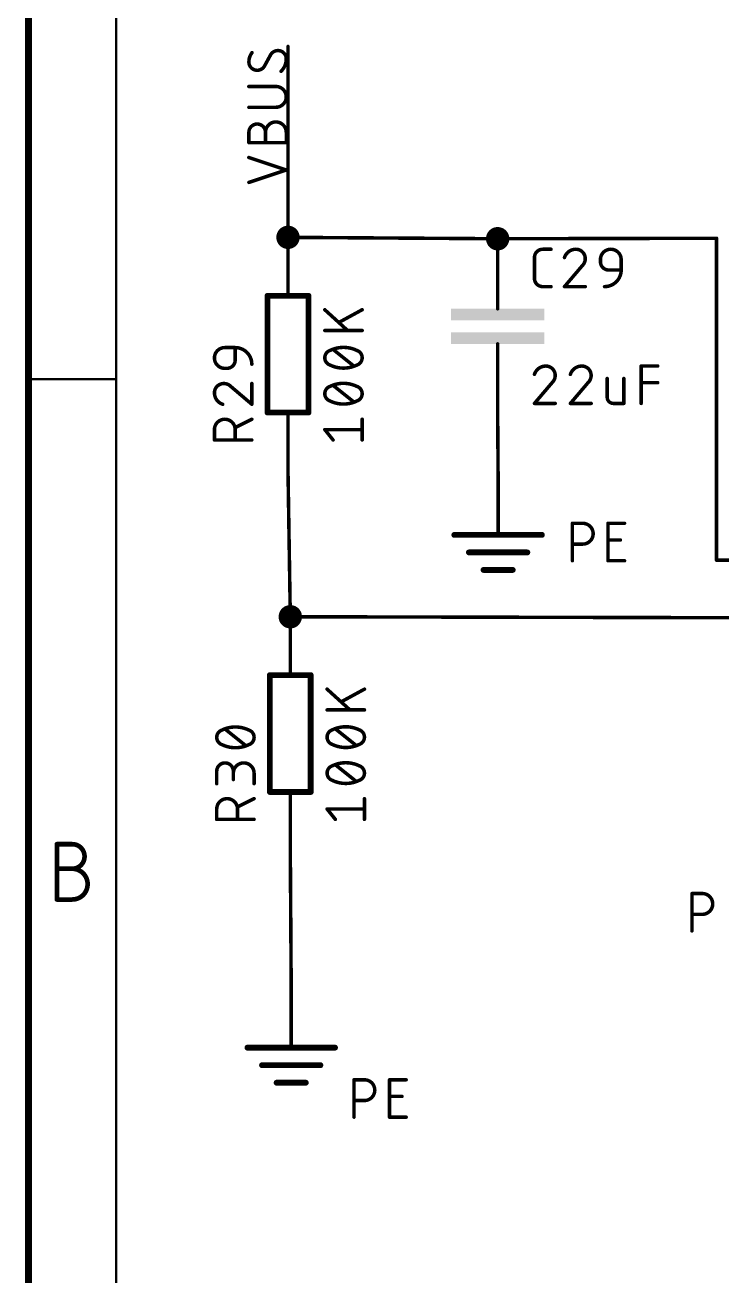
# Model space of a CAD drawing. Extents: x 3 to 264, y 2 to 181.
# Drawn here: x 3 to 33.3, y 95.6 to 150 of the extents above; entities that cross this region are included whole.
import ezdxf

# ---------------------------------------------------------------- set-up
doc = ezdxf.new("R2010")
doc.units = 0
for name, color, linetype in [('91', 122, 'CONTINUOUS'), ('94', 12, 'CONTINUOUS'), ('95', 251, 'CONTINUOUS'), ('96', 251, 'CONTINUOUS')]:
    doc.layers.add(name, color=color, linetype=linetype)

# ---------------------------------------------------------------- blocks, each defined once
blk = doc.blocks.new('RECT')
blk.add_solid([(-0.5, -0.5), (0.5, -0.5), (-0.5, 0.5), (0.5, 0.5)])

msp = doc.modelspace()

# ---------------------------------------------------------------- linework, layer by layer
at = {"layer": '91', "const_width": 0.1524}
for points in [[(14.39, 140.74), (14.39, 149.04)], [(14.39, 140.74), (23.51, 140.68)], [(33.03, 140.7), (23.51, 140.68)], [(33.03, 126.7), (33.03, 140.7)], [(23.53, 130.34), (23.51, 133.06)], [(14.39, 130.58), (14.49, 124.24)], [(41.83, 126.72), (33.03, 126.7)], [(41.83, 124.18), (14.49, 124.24)], [(14.53, 108.04), (14.49, 114.08)]]:
    msp.add_lwpolyline(points, dxfattribs=at)
at = {"layer": '91'}
for points, const_width in [([(14.4281, 149.04, 1), (14.3519, 149.04)], 0.0762), ([(14.39, 140.486, 1), (14.39, 140.994, 1), (14.39, 140.486)], 0.508), ([(23.51, 140.426, 1), (23.51, 140.934, 1), (23.51, 140.426)], 0.508), ([(14.3903, 140.7781, 1), (14.3897, 140.7019)], 0.0762), ([(14.3519, 140.74, 1), (14.4281, 140.74)], 0.0762), ([(23.5099, 140.7181, 1), (23.5101, 140.6419)], 0.0762), ([(23.5097, 140.6419, 1), (23.5103, 140.7181)], 0.0762), ([(33.0681, 140.7, 1), (32.9919, 140.7)], 0.0762), ([(33.0301, 140.6619, 1), (33.0299, 140.7381)], 0.0762), ([(23.5481, 133.0603, 1), (23.4719, 133.0597)], 0.0762), ([(14.4281, 130.5806, 1), (14.3519, 130.5794)], 0.0762), ([(23.4919, 130.3397, 1), (23.5681, 130.3403)], 0.0762), ([(33.0299, 126.7381, 1), (33.0301, 126.6619)], 0.0762), ([(32.9919, 126.7, 1), (33.0681, 126.7)], 0.0762), ([(14.49, 123.986, 1), (14.49, 124.494, 1), (14.49, 123.986)], 0.508), ([(14.4901, 124.2781, 1), (14.4899, 124.2019)], 0.0762), ([(14.4519, 124.2394, 1), (14.5281, 124.2406)], 0.0762), ([(14.5281, 114.0803, 1), (14.4519, 114.0797)], 0.0762), ([(14.4919, 108.0397, 1), (14.5681, 108.0403)], 0.0762)]:
    msp.add_lwpolyline(points, format="xyb", dxfattribs=dict(at, const_width=const_width))
at = {"layer": '94'}
for points, const_width in [([(3.1, 181.25), (3.1, 2.18)], 0.3), ([(6.91, 177.44), (6.91, 5.99)], 0.1), ([(14.39, 140.74), (14.39, 138.2)], 0.1524), ([(23.51, 140.68), (23.51, 138.14)], 0.1524), ([(13.501, 138.2), (13.501, 133.12)], 0.254), ([(15.279, 138.2), (13.501, 138.2)], 0.254), ([(15.279, 133.12), (15.279, 138.2)], 0.254), ([(23.51, 138.14), (23.51, 137.632)], 0.1524), ([(23.51, 135.6), (23.51, 136.108)], 0.1524), ([(23.51, 133.06), (23.51, 135.6)], 0.1524), ([(3.1, 134.5775), (6.91, 134.5775)], 0.1), ([(15.279, 133.12), (13.501, 133.12)], 0.254), ([(14.39, 130.58), (14.39, 133.12)], 0.1524), ([(23.53, 130.34), (23.53, 127.8)], 0.1524), ([(21.625, 127.8), (25.435, 127.8)], 0.254), ([(22.26, 127.038), (24.8, 127.038)], 0.254), ([(22.895, 126.276), (24.165, 126.276)], 0.254), ([(14.49, 124.24), (14.49, 121.7)], 0.1524), ([(13.601, 121.7), (13.601, 116.62)], 0.254), ([(15.379, 121.7), (13.601, 121.7)], 0.254), ([(15.379, 116.62), (15.379, 121.7)], 0.254), ([(15.379, 116.62), (13.601, 116.62)], 0.254), ([(14.49, 114.08), (14.49, 116.62)], 0.1524), ([(4.3364, 111.9429), (4.3364, 114.3497)], 0.2032), ([(4.3364, 114.3497), (5.005, 114.3497)], 0.2032), ([(4.3364, 113.28), (5.005, 113.28)], 0.2032), ([(5.005, 111.9429), (4.3364, 111.9429)], 0.2032), ([(14.53, 108.04), (14.53, 105.5)], 0.1524), ([(12.625, 105.5), (16.435, 105.5)], 0.254), ([(13.26, 104.738), (15.8, 104.738)], 0.254), ([(13.895, 103.976), (15.165, 103.976)], 0.254)]:
    msp.add_lwpolyline(points, dxfattribs=dict(at, const_width=const_width))
for points, const_width in [([(14.4281, 140.74, 1), (14.3519, 140.74)], 0.0762), ([(23.5481, 140.68, 1), (23.4719, 140.68)], 0.0762), ([(13.5645, 138.2, 1), (13.4375, 138.2)], 0.127), ([(13.501, 138.2635, 1), (13.501, 138.1365)], 0.127), ([(14.3519, 138.2, 1), (14.4281, 138.2)], 0.0762), ([(15.3425, 138.2, 1), (15.2155, 138.2)], 0.127), ([(15.279, 138.1365, 1), (15.279, 138.2635)], 0.127), ([(23.5481, 138.14, 1), (23.4719, 138.14)], 0.0762), ([(23.4719, 138.14, 1), (23.5481, 138.14)], 0.0762), ([(23.4719, 137.632, 1), (23.5481, 137.632)], 0.0762), ([(23.5481, 136.108, 1), (23.4719, 136.108)], 0.0762), ([(23.5481, 135.6, 1), (23.4719, 135.6)], 0.0762), ([(23.4719, 135.6, 1), (23.5481, 135.6)], 0.0762), ([(3.1, 134.6025, 1), (3.1, 134.5525)], 0.05), ([(6.91, 134.5525, 1), (6.91, 134.6025)], 0.05), ([(13.501, 133.1835, 1), (13.501, 133.0565)], 0.127), ([(13.4375, 133.12, 1), (13.5645, 133.12)], 0.127), ([(14.4281, 133.12, 1), (14.3519, 133.12)], 0.0762), ([(15.2155, 133.12, 1), (15.3425, 133.12)], 0.127), ([(15.279, 133.0565, 1), (15.279, 133.1835)], 0.127), ([(23.4719, 133.06, 1), (23.5481, 133.06)], 0.0762), ([(14.3519, 130.58, 1), (14.4281, 130.58)], 0.0762), ([(23.5681, 130.34, 1), (23.4919, 130.34)], 0.0762), ([(21.625, 127.8635, 1), (21.625, 127.7365)], 0.127), ([(25.435, 127.7365, 1), (25.435, 127.8635)], 0.127), ([(23.4919, 127.8, 1), (23.5681, 127.8)], 0.0762), ([(22.26, 127.1015, 1), (22.26, 126.9745)], 0.127), ([(24.8, 126.9745, 1), (24.8, 127.1015)], 0.127), ([(22.895, 126.3395, 1), (22.895, 126.2125)], 0.127), ([(24.165, 126.2125, 1), (24.165, 126.3395)], 0.127), ([(14.5281, 124.24, 1), (14.4519, 124.24)], 0.0762), ([(13.6645, 121.7, 1), (13.5375, 121.7)], 0.127), ([(13.601, 121.7635, 1), (13.601, 121.6365)], 0.127), ([(14.4519, 121.7, 1), (14.5281, 121.7)], 0.0762), ([(15.4425, 121.7, 1), (15.3155, 121.7)], 0.127), ([(15.379, 121.6365, 1), (15.379, 121.7635)], 0.127), ([(13.601, 116.6835, 1), (13.601, 116.5565)], 0.127), ([(13.5375, 116.62, 1), (13.6645, 116.62)], 0.127), ([(14.5281, 116.62, 1), (14.4519, 116.62)], 0.0762), ([(15.3155, 116.62, 1), (15.4425, 116.62)], 0.127), ([(15.379, 116.5565, 1), (15.379, 116.6835)], 0.127), ([(4.3872, 114.3497, 1), (4.2856, 114.3497)], 0.1016), ([(4.3364, 114.4005, 1), (4.3364, 114.2989)], 0.1016), ([(5.005, 113.28, 1), (5.005, 114.3497)], 0.2032), ([(5.005, 114.4005, 1), (5.005, 114.2989)], 0.1016), ([(5.005, 114.2989, 1), (5.005, 114.4005)], 0.1016), ([(14.4519, 114.08, 1), (14.5281, 114.08)], 0.0762), ([(4.3364, 113.3308, 1), (4.3364, 113.2292)], 0.1016), ([(5.005, 111.9428, 1), (5.005, 113.28)], 0.2032), ([(5.005, 113.3308, 1), (5.005, 113.2292)], 0.1016), ([(5.005, 113.3308, 1), (5.005, 113.2292)], 0.1016), ([(5.005, 113.2292, 1), (5.005, 113.3308)], 0.1016), ([(4.3364, 111.9937, 1), (4.3364, 111.8921)], 0.1016), ([(4.2856, 111.9429, 1), (4.3872, 111.9429)], 0.1016), ([(5.005, 111.9936, 1), (5.005, 111.892)], 0.1016), ([(5.005, 111.8921, 1), (5.005, 111.9937)], 0.1016), ([(14.5681, 108.04, 1), (14.4919, 108.04)], 0.0762), ([(12.625, 105.5635, 1), (12.625, 105.4365)], 0.127), ([(16.435, 105.4365, 1), (16.435, 105.5635)], 0.127), ([(14.4919, 105.5, 1), (14.5681, 105.5)], 0.0762), ([(13.26, 104.8015, 1), (13.26, 104.6745)], 0.127), ([(15.8, 104.6745, 1), (15.8, 104.8015)], 0.127), ([(13.895, 104.0395, 1), (13.895, 103.9125)], 0.127), ([(15.165, 103.9125, 1), (15.165, 104.0395)], 0.127)]:
    msp.add_lwpolyline(points, format="xyb", dxfattribs=dict(at, const_width=const_width))
at = {"layer": '95'}
for points, const_width in [([(12.8237, 148.7735, 0.1623), (12.6882, 148.3671)], 0.1524), ([(12.8541, 148.7506, 1), (12.7932, 148.7964)], 0.0762), ([(13.6036, 148.7025, 1), (13.6693, 148.6638)], 0.0762), ([(13.9526, 148.8638, 0.2656), (13.6365, 148.6832)], 0.1524), ([(13.6699, 148.6649, 1), (13.603, 148.7014)], 0.0762), ([(14.3138, 148.5026, 0.4142), (13.9526, 148.8638)], 0.1524), ([(13.9526, 148.9019, 1), (13.9526, 148.8257)], 0.0762), ([(13.9526, 148.8257, 1), (13.9526, 148.9019)], 0.0762), ([(14.088, 147.9607, 0.2), (14.3138, 148.5026)], 0.1524), ([(14.3519, 148.5026, 1), (14.2757, 148.5026)], 0.0762), ([(14.2757, 148.5026, 1), (14.3519, 148.5026)], 0.0762), ([(12.6882, 148.3671, 0.4142), (13.0494, 148.0058)], 0.1524), ([(12.7263, 148.3671, 1), (12.6501, 148.3671)], 0.0762), ([(12.6501, 148.3671, 1), (12.7263, 148.3671)], 0.0762), ([(13.0494, 148.0058, 0.2656), (13.3655, 148.1865)], 0.1524), ([(13.0494, 148.0439, 1), (13.0494, 147.9677)], 0.0762), ([(13.0494, 147.9677, 1), (13.0494, 148.0439)], 0.0762), ([(13.3321, 148.2047, 1), (13.399, 148.1682)], 0.0762), ([(13.3984, 148.1671, 1), (13.3327, 148.2058)], 0.0762), ([(14.0612, 147.9877, 1), (14.1149, 147.9336)], 0.0762), ([(12.6882, 147.3388, 1), (12.6882, 147.2626)], 0.0762), ([(13.8622, 146.3976, 1), (13.8622, 147.3007)], 0.1524), ([(13.8622, 147.3388, 1), (13.8622, 147.2626)], 0.0762), ([(13.8622, 147.2626, 1), (13.8622, 147.3388)], 0.0762), ([(12.6882, 146.4357, 1), (12.6882, 146.3595)], 0.0762), ([(13.8622, 146.4357, 1), (13.8622, 146.3595)], 0.0762), ([(13.8622, 146.3595, 1), (13.8622, 146.4357)], 0.0762), ([(14.3138, 145.3071, 1), (13.4107, 145.3071)], 0.1524), ([(13.4107, 145.3071, 1), (12.6882, 145.3071)], 0.1524), ([(12.7263, 145.3071, 1), (12.6501, 145.3071)], 0.0762), ([(12.6501, 145.3071, 1), (12.7263, 145.3071)], 0.0762), ([(13.4488, 145.3071, 1), (13.3726, 145.3071)], 0.0762), ([(13.3726, 145.3071, 1), (13.4488, 145.3071)], 0.0762), ([(13.3726, 145.3071, 1), (13.4488, 145.3071)], 0.0762), ([(14.3519, 145.3071, 1), (14.2757, 145.3071)], 0.0762), ([(14.2757, 145.3071, 1), (14.3519, 145.3071)], 0.0762), ([(12.6882, 144.8936, 1), (12.6882, 144.8174)], 0.0762), ([(12.6501, 144.8555, 1), (12.7263, 144.8555)], 0.0762), ([(13.3726, 144.8555, 1), (13.4488, 144.8555)], 0.0762), ([(14.2757, 144.8555, 1), (14.3519, 144.8555)], 0.0762), ([(14.3138, 144.8174, 1), (14.3138, 144.8936)], 0.0762), ([(12.7002, 144.2488, 1), (12.6762, 144.1765)], 0.0762), ([(14.3258, 143.6346, 1), (14.3018, 143.7069)], 0.0762), ([(14.3018, 143.6346, 1), (14.3258, 143.7069)], 0.0762), ([(12.6762, 143.165, 1), (12.7002, 143.0928)], 0.0762), ([(25.4714, 140.2228, 0.4142), (25.1102, 139.8616)], 0.1524), ([(25.1483, 139.8616, 1), (25.0721, 139.8616)], 0.0762), ([(25.0721, 139.8616, 1), (25.1483, 139.8616)], 0.0762), ([(25.4714, 140.2609, 1), (25.4714, 140.1847)], 0.0762), ([(25.4714, 140.1847, 1), (25.4714, 140.2609)], 0.0762), ([(25.8327, 140.1847, 1), (25.8327, 140.2609)], 0.0762), ([(26.9135, 140.2228, 0.3252), (26.4167, 139.8616)], 0.1524), ([(26.3805, 139.8733, 1), (26.453, 139.8498)], 0.0762), ([(27.3199, 139.8164, 0.4142), (26.9135, 140.2228)], 0.1524), ([(26.9135, 140.2609, 1), (26.9135, 140.1847)], 0.0762), ([(26.9135, 140.1847, 1), (26.9135, 140.2609)], 0.0762), ([(27.1844, 139.5003, 0.2053), (27.3199, 139.8164)], 0.1524), ([(27.358, 139.8164, 1), (27.2818, 139.8164)], 0.0762), ([(27.2818, 139.8164, 1), (27.358, 139.8164)], 0.0762), ([(28.883, 139.7712, 1), (27.9799, 139.7712)], 0.1524), ([(28.018, 139.7712, 1), (27.9418, 139.7712)], 0.0762), ([(28.9211, 139.7712, 1), (28.8449, 139.7712)], 0.0762), ([(27.1581, 139.5279, 1), (27.2107, 139.4727)], 0.0762), ([(27.2134, 139.4756, 1), (27.1554, 139.525)], 0.0762), ([(27.9418, 139.7712, 1), (28.018, 139.7712)], 0.0762), ([(27.9799, 139.6809, 0.4142), (28.3411, 139.3197)], 0.1524), ([(28.018, 139.6809, 1), (27.9418, 139.6809)], 0.0762), ([(27.9418, 139.6809, 1), (28.018, 139.6809)], 0.0762), ([(28.1605, 138.5972, 0.4142), (28.883, 139.3197)], 0.1524), ([(28.3411, 139.3578, 1), (28.3411, 139.2816)], 0.0762), ([(28.3411, 139.2816, 1), (28.3411, 139.3578)], 0.0762), ([(28.8449, 139.7712, 1), (28.9211, 139.7712)], 0.0762), ([(28.9211, 139.3197, 1), (28.8449, 139.3197)], 0.0762), ([(28.8449, 139.3197, 1), (28.9211, 139.3197)], 0.0762), ([(28.883, 139.2816, 1), (28.883, 139.3578)], 0.0762), ([(25.1102, 138.9584, 0.4142), (25.4714, 138.5972)], 0.1524), ([(25.1483, 138.9584, 1), (25.0721, 138.9584)], 0.0762), ([(25.0721, 138.9584, 1), (25.1483, 138.9584)], 0.0762), ([(25.4714, 138.6353, 1), (25.4714, 138.5591)], 0.0762), ([(25.4714, 138.5591, 1), (25.4714, 138.6353)], 0.0762), ([(25.8327, 138.5591, 1), (25.8327, 138.6353)], 0.0762), ([(26.3877, 138.6219, 1), (26.4458, 138.5725)], 0.0762), ([(26.4168, 138.6353, 1), (26.4168, 138.5591)], 0.0762), ([(27.3199, 138.5591, 1), (27.3199, 138.6353)], 0.0762), ([(28.1605, 138.6353, 1), (28.1605, 138.5591)], 0.0762), ([(11.6412, 135.9464, 1), (11.6412, 135.0433)], 0.1524), ([(11.6412, 135.9845, 1), (11.6412, 135.9083)], 0.0762), ([(11.6412, 135.9083, 1), (11.6412, 135.9845)], 0.0762), ([(12.1308, 135.9464, 1), (12.0546, 135.9464)], 0.0762), ([(12.8152, 135.2239, 0.4142), (12.0927, 135.9464)], 0.1524), ([(12.0927, 135.9845, 1), (12.0927, 135.9083)], 0.0762), ([(12.0927, 135.9083, 1), (12.0927, 135.9845)], 0.0762), ([(11.7315, 135.0433, 0.4142), (12.0927, 135.4045)], 0.1524), ([(12.1308, 135.4045, 1), (12.0546, 135.4045)], 0.0762), ([(11.6412, 135.0814, 1), (11.6412, 135.0052)], 0.0762), ([(11.6412, 135.0052, 1), (11.6412, 135.0814)], 0.0762), ([(11.7315, 135.0814, 1), (11.7315, 135.0052)], 0.0762), ([(11.7315, 135.0052, 1), (11.7315, 135.0814)], 0.0762), ([(12.0546, 135.4045, 1), (12.1308, 135.4045)], 0.0762), ([(12.7771, 135.2239, 1), (12.8533, 135.2239)], 0.0762), ([(11.596, 134.3833, 0.4142), (11.1896, 133.9769)], 0.1524), ([(11.9121, 134.2478, 0.2053), (11.596, 134.3833)], 0.1524), ([(11.596, 134.4214, 1), (11.596, 134.3452)], 0.0762), ([(11.596, 134.3452, 1), (11.596, 134.4214)], 0.0762), ([(12.8533, 134.3833, 1), (12.7771, 134.3833)], 0.0762), ([(11.1896, 133.9769, 0.3252), (11.5508, 133.4802)], 0.1524), ([(11.2277, 133.9769, 1), (11.1515, 133.9769)], 0.0762), ([(11.1515, 133.9769, 1), (11.2277, 133.9769)], 0.0762), ([(11.9368, 134.2768, 1), (11.8874, 134.2188)], 0.0762), ([(11.8845, 134.2215, 1), (11.9397, 134.2741)], 0.0762), ([(11.5391, 133.4439, 1), (11.5626, 133.5164)], 0.0762), ([(12.7771, 133.4802, 1), (12.8533, 133.4802)], 0.0762), ([(12.7905, 133.4511, 1), (12.8399, 133.5092)], 0.0762), ([(12.0927, 132.3778, 1), (11.1896, 132.3778)], 0.1524), ([(12.8322, 132.7952, 1), (12.7982, 132.8634)], 0.0762), ([(11.2277, 132.3778, 1), (11.1515, 132.3778)], 0.0762), ([(11.1515, 132.3778, 1), (11.2277, 132.3778)], 0.0762), ([(12.1308, 132.3778, 1), (12.0546, 132.3778)], 0.0762), ([(12.0546, 132.3778, 1), (12.1308, 132.3778)], 0.0762), ([(12.0757, 132.5021, 1), (12.1098, 132.434)], 0.0762), ([(11.1896, 131.9643, 1), (11.1896, 131.8881)], 0.0762), ([(11.1515, 131.9262, 1), (11.2277, 131.9262)], 0.0762), ([(12.0546, 131.9262, 1), (12.1308, 131.9262)], 0.0762), ([(12.8152, 131.8881, 1), (12.8152, 131.9643)], 0.0762), ([(11.5154, 119.3109, 0.3205), (11.2896, 118.9948)], 0.1524), ([(12.1024, 119.4464, 0.1139), (11.5154, 119.3109)], 0.1524), ([(11.4987, 119.3452, 1), (11.5321, 119.2767)], 0.0762), ([(11.5277, 119.2749, 1), (11.503, 119.347)], 0.0762), ([(11.6746, 119.3858, 1), (11.627, 119.3263)], 0.0762), ([(12.6894, 119.3109, 0.1139), (12.1024, 119.4464)], 0.1524), ([(12.1024, 119.4845, 1), (12.1024, 119.4083)], 0.0762), ([(12.1024, 119.4083, 1), (12.1024, 119.4845)], 0.0762), ([(12.7018, 119.347, 1), (12.6771, 119.2749)], 0.0762), ([(12.9152, 118.9948, 0.3205), (12.6894, 119.3109)], 0.1524), ([(12.6727, 119.2767, 1), (12.7061, 119.3452)], 0.0762), ([(11.2896, 118.9948, 0.3205), (11.5154, 118.6788)], 0.1524), ([(11.3277, 118.9948, 1), (11.2515, 118.9948)], 0.0762), ([(11.2515, 118.9948, 1), (11.3277, 118.9948)], 0.0762), ([(11.5154, 118.6788, 0.1139), (12.1024, 118.5433)], 0.1524), ([(11.5321, 118.713, 1), (11.4987, 118.6445)], 0.0762), ([(11.503, 118.6427, 1), (11.5277, 118.7148)], 0.0762), ([(12.1024, 118.5433, 0.1139), (12.6894, 118.6788)], 0.1524), ([(12.1024, 118.5814, 1), (12.1024, 118.5052)], 0.0762), ([(12.1024, 118.5052, 1), (12.1024, 118.5814)], 0.0762), ([(12.5302, 118.6038, 1), (12.5778, 118.6633)], 0.0762), ([(12.6894, 118.6788, 0.3205), (12.9152, 118.9948)], 0.1524), ([(12.6771, 118.7148, 1), (12.7018, 118.6427)], 0.0762), ([(12.7061, 118.6445, 1), (12.6727, 118.713)], 0.0762), ([(12.9533, 118.9948, 1), (12.8771, 118.9948)], 0.0762), ([(12.8771, 118.9948, 1), (12.9533, 118.9948)], 0.0762), ([(12.0121, 117.522, 1), (11.2896, 117.522)], 0.1524), ([(11.3277, 117.522, 1), (11.2515, 117.522)], 0.0762), ([(11.2515, 117.522, 1), (11.3277, 117.522)], 0.0762), ([(12.9152, 117.4317, 1), (12.0121, 117.4317)], 0.1524), ([(12.0502, 117.522, 1), (11.974, 117.522)], 0.0762), ([(11.974, 117.522, 1), (12.0502, 117.522)], 0.0762), ([(11.2515, 116.9802, 1), (11.3277, 116.9802)], 0.0762), ([(11.974, 117.4317, 1), (12.0502, 117.4317)], 0.0762), ([(11.974, 117.1608, 1), (12.0502, 117.1608)], 0.0762), ([(12.9533, 117.4317, 1), (12.8771, 117.4317)], 0.0762), ([(12.8771, 117.4317, 1), (12.9533, 117.4317)], 0.0762), ([(12.8771, 116.9802, 1), (12.9533, 116.9802)], 0.0762), ([(12.1927, 115.8778, 1), (11.2896, 115.8778)], 0.1524), ([(11.3277, 115.8778, 1), (11.2515, 115.8778)], 0.0762), ([(11.2515, 115.8778, 1), (11.3277, 115.8778)], 0.0762), ([(12.2308, 115.8778, 1), (12.1546, 115.8778)], 0.0762), ([(12.1546, 115.8778, 1), (12.2308, 115.8778)], 0.0762), ([(12.1757, 116.0021, 1), (12.2098, 115.934)], 0.0762), ([(12.9322, 116.2952, 1), (12.8982, 116.3634)], 0.0762), ([(11.2896, 115.4643, 1), (11.2896, 115.3881)], 0.0762), ([(11.2515, 115.4262, 1), (11.3277, 115.4262)], 0.0762), ([(12.1546, 115.4262, 1), (12.2308, 115.4262)], 0.0762), ([(12.9152, 115.3881, 1), (12.9152, 115.4643)], 0.0762)]:
    msp.add_lwpolyline(points, format="xyb", dxfattribs=dict(at, const_width=const_width))
at = {"layer": '95', "const_width": 0.1524}
for points in [[(13.6365, 148.6832), (13.3655, 148.1865)], [(13.8622, 147.3007), (12.6882, 147.3007)], [(12.6882, 146.3976), (13.8622, 146.3976)], [(12.6882, 144.8555), (12.6882, 145.3071)], [(13.4107, 144.8555), (13.4107, 145.3071)], [(14.3138, 145.3071), (14.3138, 144.8555)], [(14.3138, 144.8555), (12.6882, 144.8555)], [(14.3138, 143.6708), (12.6882, 144.2126)], [(12.6882, 143.1289), (14.3138, 143.6708)], [(25.1102, 138.9584), (25.1102, 139.8616)], [(25.4714, 140.2228), (25.8327, 140.2228)], [(27.9799, 139.6809), (27.9799, 139.7712)], [(28.883, 139.7712), (28.883, 139.3197)], [(27.1844, 139.5003), (26.4168, 138.5972)], [(28.883, 139.3197), (28.3411, 139.3197)], [(25.8327, 138.5972), (25.4714, 138.5972)], [(26.4168, 138.5972), (27.3199, 138.5972)], [(11.6412, 135.9464), (12.0927, 135.9464)], [(12.0927, 135.9464), (12.0927, 135.4045)], [(11.7315, 135.0433), (11.6412, 135.0433)], [(12.8152, 133.4802), (12.8152, 134.3833)], [(11.9121, 134.2478), (12.8152, 133.4802)], [(12.8152, 132.8293), (12.0927, 132.4681)], [(11.1896, 131.9262), (11.1896, 132.3778)], [(12.0927, 132.3778), (12.0927, 131.9262)], [(12.8152, 131.9262), (11.1896, 131.9262)], [(12.554, 118.6336), (11.6508, 119.3561)], [(11.2896, 116.9802), (11.2896, 117.522)], [(12.0121, 117.522), (12.0121, 117.1608)], [(12.9152, 116.9802), (12.9152, 117.4317)], [(11.2896, 115.4262), (11.2896, 115.8778)], [(12.9152, 116.3293), (12.1927, 115.9681)], [(12.1927, 115.8778), (12.1927, 115.4262)], [(12.9152, 115.4262), (11.2896, 115.4262)]]:
    msp.add_lwpolyline(points, dxfattribs=at)
at = {"layer": '96', "const_width": 0.1524}
for points in [[(15.9902, 137.5919), (16.9836, 136.6888)], [(17.6158, 137.5919), (16.6224, 137.05)], [(17.6158, 136.6888), (15.9902, 136.6888)], [(17.2546, 135.1428), (16.3514, 135.8652)], [(29.7504, 133.5172), (29.7504, 135.1428)], [(29.7504, 135.1428), (30.4729, 135.1428)], [(25.8778, 134.4203), (25.1102, 133.5172)], [(27.441, 134.4203), (26.6733, 133.5172)], [(28.2747, 134.6009), (28.2747, 133.7881)], [(28.9971, 133.5172), (28.9971, 134.6009)], [(29.7504, 134.4203), (30.4729, 134.4203)], [(17.2546, 133.5796), (16.3514, 134.3021)], [(25.1102, 133.5172), (26.0133, 133.5172)], [(26.6733, 133.5172), (27.5764, 133.5172)], [(28.5456, 133.5172), (28.9971, 133.5172)], [(17.6158, 131.9262), (17.6158, 132.8293)], [(16.3514, 131.9262), (15.9902, 132.3778)], [(15.9902, 132.3778), (17.6158, 132.3778)], [(26.7612, 126.6772), (26.7612, 128.3028)], [(26.7612, 128.3028), (27.2128, 128.3028)], [(28.3062, 126.6772), (28.3062, 128.3028)], [(28.3062, 128.3028), (29.0287, 128.3028)], [(27.2128, 127.3997), (26.7612, 127.3997)], [(28.3062, 127.5803), (28.8481, 127.5803)], [(29.0287, 126.6772), (28.3062, 126.6772)], [(16.0902, 121.0919), (17.0836, 120.1888)], [(17.7158, 121.0919), (16.7224, 120.55)], [(17.7158, 120.1888), (16.0902, 120.1888)], [(17.3546, 118.6428), (16.4514, 119.3652)], [(17.3546, 117.0796), (16.4514, 117.8021)], [(16.4514, 115.4262), (16.0902, 115.8778)], [(16.0902, 115.8778), (17.7158, 115.8778)], [(17.7158, 115.4262), (17.7158, 116.3293)], [(31.9612, 110.5772), (31.9612, 112.2028)], [(31.9612, 112.2028), (32.4128, 112.2028)], [(32.4128, 111.2997), (31.9612, 111.2997)], [(17.2612, 102.4772), (17.2612, 104.1028)], [(17.2612, 104.1028), (17.7128, 104.1028)], [(18.8062, 102.4772), (18.8062, 104.1028)], [(18.8062, 104.1028), (19.5287, 104.1028)], [(18.8062, 103.3803), (19.3481, 103.3803)], [(17.7128, 103.1997), (17.2612, 103.1997)], [(19.5287, 102.4772), (18.8062, 102.4772)]]:
    msp.add_lwpolyline(points, dxfattribs=at)
at = {"layer": '96'}
for points, const_width in [([(16.0158, 137.6201, 1), (15.9646, 137.5637)], 0.0762), ([(17.634, 137.5584, 1), (17.5976, 137.6253)], 0.0762), ([(16.6041, 137.0835, 1), (16.6406, 137.0166)], 0.0762), ([(15.9902, 136.7269, 1), (15.9902, 136.6507)], 0.0762), ([(16.958, 136.6606, 1), (17.0093, 136.717)], 0.0762), ([(17.6158, 136.6507, 1), (17.6158, 136.7269)], 0.0762), ([(16.803, 135.9556, 0.1139), (16.216, 135.8201)], 0.1524), ([(17.39, 135.8201, 0.1139), (16.803, 135.9556)], 0.1524), ([(16.803, 135.9937, 1), (16.803, 135.9175)], 0.0762), ([(16.803, 135.9175, 1), (16.803, 135.9937)], 0.0762), ([(16.216, 135.8201, 0.3205), (15.9902, 135.504)], 0.1524), ([(15.9902, 135.504, 0.3205), (16.216, 135.1879)], 0.1524), ([(16.0283, 135.504, 1), (15.9521, 135.504)], 0.0762), ([(15.9521, 135.504, 1), (16.0283, 135.504)], 0.0762), ([(16.1993, 135.8543, 1), (16.2327, 135.7858)], 0.0762), ([(16.2283, 135.784, 1), (16.2036, 135.8561)], 0.0762), ([(16.3752, 135.895, 1), (16.3276, 135.8355)], 0.0762), ([(17.6158, 135.504, 0.3205), (17.39, 135.8201)], 0.1524), ([(17.4024, 135.8561, 1), (17.3777, 135.784)], 0.0762), ([(17.39, 135.1879, 0.3205), (17.6158, 135.504)], 0.1524), ([(17.3733, 135.7858, 1), (17.4067, 135.8543)], 0.0762), ([(17.6539, 135.504, 1), (17.5777, 135.504)], 0.0762), ([(17.5777, 135.504, 1), (17.6539, 135.504)], 0.0762), ([(16.2327, 135.2222, 1), (16.1993, 135.1537)], 0.0762), ([(16.216, 135.1879, 0.1139), (16.803, 135.0524)], 0.1524), ([(16.2036, 135.1519, 1), (16.2283, 135.224)], 0.0762), ([(16.803, 135.0524, 0.1139), (17.39, 135.1879)], 0.1524), ([(16.803, 135.0905, 1), (16.803, 135.0143)], 0.0762), ([(16.803, 135.0143, 1), (16.803, 135.0905)], 0.0762), ([(17.2308, 135.113, 1), (17.2784, 135.1725)], 0.0762), ([(17.3777, 135.2239, 1), (17.4024, 135.1519)], 0.0762), ([(17.4067, 135.1537, 1), (17.3733, 135.2222)], 0.0762), ([(25.6069, 135.1428, 0.3252), (25.1102, 134.7816)], 0.1524), ([(26.0133, 134.7364, 0.4142), (25.6069, 135.1428)], 0.1524), ([(25.6069, 135.1809, 1), (25.6069, 135.1047)], 0.0762), ([(25.6069, 135.1047, 1), (25.6069, 135.1809)], 0.0762), ([(27.17, 135.1428, 0.3252), (26.6733, 134.7816)], 0.1524), ([(27.5764, 134.7364, 0.4142), (27.17, 135.1428)], 0.1524), ([(27.17, 135.1809, 1), (27.17, 135.1047)], 0.0762), ([(27.17, 135.1047, 1), (27.17, 135.1809)], 0.0762), ([(29.7885, 135.1428, 1), (29.7123, 135.1428)], 0.0762), ([(29.7504, 135.1809, 1), (29.7504, 135.1047)], 0.0762), ([(30.4729, 135.1047, 1), (30.4729, 135.1809)], 0.0762), ([(16.803, 134.3924, 0.1139), (16.216, 134.257)], 0.1524), ([(17.39, 134.257, 0.1139), (16.803, 134.3924)], 0.1524), ([(16.803, 134.4305, 1), (16.803, 134.3543)], 0.0762), ([(16.803, 134.3543, 1), (16.803, 134.4305)], 0.0762), ([(25.074, 134.7933, 1), (25.1464, 134.7698)], 0.0762), ([(25.8778, 134.4203, 0.2053), (26.0133, 134.7364)], 0.1524), ([(25.8516, 134.4479, 1), (25.9041, 134.3927)], 0.0762), ([(25.9069, 134.3956, 1), (25.8488, 134.445)], 0.0762), ([(26.0514, 134.7364, 1), (25.9752, 134.7364)], 0.0762), ([(25.9752, 134.7364, 1), (26.0514, 134.7364)], 0.0762), ([(26.6371, 134.7933, 1), (26.7096, 134.7698)], 0.0762), ([(27.441, 134.4203, 0.2053), (27.5764, 134.7364)], 0.1524), ([(27.4147, 134.4479, 1), (27.4672, 134.3927)], 0.0762), ([(27.47, 134.3956, 1), (27.4119, 134.445)], 0.0762), ([(27.6145, 134.7364, 1), (27.5383, 134.7364)], 0.0762), ([(27.5383, 134.7364, 1), (27.6145, 134.7364)], 0.0762), ([(28.3128, 134.6009, 1), (28.2366, 134.6009)], 0.0762), ([(29.0352, 134.6009, 1), (28.959, 134.6009)], 0.0762), ([(29.7504, 134.4584, 1), (29.7504, 134.3822)], 0.0762), ([(30.4729, 134.3822, 1), (30.4729, 134.4584)], 0.0762), ([(16.216, 134.257, 0.3205), (15.9902, 133.9409)], 0.1524), ([(15.9902, 133.9409, 0.3205), (16.216, 133.6248)], 0.1524), ([(16.0283, 133.9409, 1), (15.9521, 133.9409)], 0.0762), ([(15.9521, 133.9409, 1), (16.0283, 133.9409)], 0.0762), ([(16.1993, 134.2912, 1), (16.2327, 134.2227)], 0.0762), ([(16.2283, 134.2209, 1), (16.2036, 134.293)], 0.0762), ([(16.3752, 134.3319, 1), (16.3276, 134.2724)], 0.0762), ([(17.6158, 133.9409, 0.3205), (17.39, 134.257)], 0.1524), ([(17.4024, 134.293, 1), (17.3777, 134.2209)], 0.0762), ([(17.39, 133.6248, 0.3205), (17.6158, 133.9409)], 0.1524), ([(17.3733, 134.2227, 1), (17.4067, 134.2912)], 0.0762), ([(17.6539, 133.9409, 1), (17.5777, 133.9409)], 0.0762), ([(17.5777, 133.9409, 1), (17.6539, 133.9409)], 0.0762), ([(28.2747, 133.7881, 0.4142), (28.5456, 133.5172)], 0.1524), ([(28.3128, 133.7881, 1), (28.2366, 133.7881)], 0.0762), ([(16.216, 133.6248, 0.1139), (16.803, 133.4893)], 0.1524), ([(16.2327, 133.659, 1), (16.1993, 133.5905)], 0.0762), ([(16.2036, 133.5887, 1), (16.2283, 133.6608)], 0.0762), ([(16.803, 133.4893, 0.1139), (17.39, 133.6248)], 0.1524), ([(16.803, 133.5274, 1), (16.803, 133.4512)], 0.0762), ([(16.803, 133.4512, 1), (16.803, 133.5274)], 0.0762), ([(17.2308, 133.5499, 1), (17.2784, 133.6094)], 0.0762), ([(17.3777, 133.6608, 1), (17.4024, 133.5887)], 0.0762), ([(17.4067, 133.5905, 1), (17.3733, 133.659)], 0.0762), ([(25.1102, 133.5553, 1), (25.1102, 133.4791)], 0.0762), ([(25.0812, 133.5419, 1), (25.1392, 133.4925)], 0.0762), ([(26.0133, 133.4791, 1), (26.0133, 133.5553)], 0.0762), ([(26.6733, 133.5553, 1), (26.6733, 133.4791)], 0.0762), ([(26.6443, 133.5419, 1), (26.7024, 133.4925)], 0.0762), ([(27.5764, 133.4791, 1), (27.5764, 133.5553)], 0.0762), ([(28.2366, 133.7881, 1), (28.3128, 133.7881)], 0.0762), ([(28.5456, 133.5553, 1), (28.5456, 133.4791)], 0.0762), ([(28.5456, 133.4791, 1), (28.5456, 133.5553)], 0.0762), ([(28.959, 133.5172, 1), (29.0352, 133.5172)], 0.0762), ([(28.9971, 133.4791, 1), (28.9971, 133.5553)], 0.0762), ([(29.7123, 133.5172, 1), (29.7885, 133.5172)], 0.0762), ([(17.6539, 132.8293, 1), (17.5777, 132.8293)], 0.0762), ([(16.02, 132.4016, 1), (15.9604, 132.354)], 0.0762), ([(15.9902, 132.4159, 1), (15.9902, 132.3397)], 0.0762), ([(17.6158, 132.3397, 1), (17.6158, 132.4159)], 0.0762), ([(16.3217, 131.9024, 1), (16.3812, 131.95)], 0.0762), ([(17.5777, 131.9262, 1), (17.6539, 131.9262)], 0.0762), ([(26.7993, 128.3028, 1), (26.7231, 128.3028)], 0.0762), ([(26.7612, 128.3409, 1), (26.7612, 128.2647)], 0.0762), ([(27.2128, 127.3997, 1), (27.2128, 128.3028)], 0.1524), ([(27.2128, 128.3409, 1), (27.2128, 128.2647)], 0.0762), ([(27.2128, 128.2647, 1), (27.2128, 128.3409)], 0.0762), ([(28.3443, 128.3028, 1), (28.2681, 128.3028)], 0.0762), ([(28.3062, 128.3409, 1), (28.3062, 128.2647)], 0.0762), ([(29.0287, 128.2647, 1), (29.0287, 128.3409)], 0.0762), ([(26.7612, 127.4378, 1), (26.7612, 127.3616)], 0.0762), ([(27.2128, 127.4378, 1), (27.2128, 127.3616)], 0.0762), ([(27.2128, 127.3616, 1), (27.2128, 127.4378)], 0.0762), ([(28.3062, 127.6184, 1), (28.3062, 127.5422)], 0.0762), ([(28.8481, 127.5422, 1), (28.8481, 127.6184)], 0.0762), ([(26.7231, 126.6772, 1), (26.7993, 126.6772)], 0.0762), ([(28.3062, 126.7153, 1), (28.3062, 126.6391)], 0.0762), ([(28.2681, 126.6772, 1), (28.3443, 126.6772)], 0.0762), ([(29.0287, 126.6391, 1), (29.0287, 126.7153)], 0.0762), ([(16.1158, 121.1201, 1), (16.0646, 121.0637)], 0.0762), ([(17.734, 121.0584, 1), (17.6976, 121.1253)], 0.0762), ([(16.0902, 120.2269, 1), (16.0902, 120.1507)], 0.0762), ([(16.7041, 120.5835, 1), (16.7406, 120.5166)], 0.0762), ([(17.058, 120.1606, 1), (17.1093, 120.217)], 0.0762), ([(17.7158, 120.1507, 1), (17.7158, 120.2269)], 0.0762), ([(16.316, 119.3201, 0.3205), (16.0902, 119.004)], 0.1524), ([(16.903, 119.4556, 0.1139), (16.316, 119.3201)], 0.1524), ([(16.2993, 119.3543, 1), (16.3327, 119.2858)], 0.0762), ([(16.3283, 119.284, 1), (16.3036, 119.3561)], 0.0762), ([(16.4752, 119.395, 1), (16.4276, 119.3355)], 0.0762), ([(17.49, 119.3201, 0.1139), (16.903, 119.4556)], 0.1524), ([(16.903, 119.4937, 1), (16.903, 119.4175)], 0.0762), ([(16.903, 119.4175, 1), (16.903, 119.4937)], 0.0762), ([(17.7158, 119.004, 0.3205), (17.49, 119.3201)], 0.1524), ([(17.5024, 119.3561, 1), (17.4777, 119.284)], 0.0762), ([(17.4733, 119.2858, 1), (17.5067, 119.3543)], 0.0762), ([(16.0902, 119.004, 0.3205), (16.316, 118.6879)], 0.1524), ([(16.1283, 119.004, 1), (16.0521, 119.004)], 0.0762), ([(16.0521, 119.004, 1), (16.1283, 119.004)], 0.0762), ([(16.3327, 118.7222, 1), (16.2993, 118.6537)], 0.0762), ([(16.316, 118.6879, 0.1139), (16.903, 118.5524)], 0.1524), ([(16.3036, 118.6519, 1), (16.3283, 118.724)], 0.0762), ([(16.903, 118.5524, 0.1139), (17.49, 118.6879)], 0.1524), ([(16.903, 118.5905, 1), (16.903, 118.5143)], 0.0762), ([(16.903, 118.5143, 1), (16.903, 118.5905)], 0.0762), ([(17.3308, 118.613, 1), (17.3784, 118.6725)], 0.0762), ([(17.49, 118.6879, 0.3205), (17.7158, 119.004)], 0.1524), ([(17.4777, 118.7239, 1), (17.5024, 118.6519)], 0.0762), ([(17.5067, 118.6537, 1), (17.4733, 118.7222)], 0.0762), ([(17.7539, 119.004, 1), (17.6777, 119.004)], 0.0762), ([(17.6777, 119.004, 1), (17.7539, 119.004)], 0.0762), ([(16.316, 117.757, 0.3205), (16.0902, 117.4409)], 0.1524), ([(16.0902, 117.4409, 0.3205), (16.316, 117.1248)], 0.1524), ([(16.1283, 117.4409, 1), (16.0521, 117.4409)], 0.0762), ([(16.903, 117.8924, 0.1139), (16.316, 117.757)], 0.1524), ([(16.2993, 117.7912, 1), (16.3327, 117.7227)], 0.0762), ([(16.3283, 117.7209, 1), (16.3036, 117.793)], 0.0762), ([(16.4752, 117.8319, 1), (16.4276, 117.7724)], 0.0762), ([(17.49, 117.757, 0.1139), (16.903, 117.8924)], 0.1524), ([(16.903, 117.9305, 1), (16.903, 117.8543)], 0.0762), ([(16.903, 117.8543, 1), (16.903, 117.9305)], 0.0762), ([(17.7158, 117.4409, 0.3205), (17.49, 117.757)], 0.1524), ([(17.5024, 117.793, 1), (17.4777, 117.7209)], 0.0762), ([(17.49, 117.1248, 0.3205), (17.7158, 117.4409)], 0.1524), ([(17.4733, 117.7227, 1), (17.5067, 117.7912)], 0.0762), ([(17.7539, 117.4409, 1), (17.6777, 117.4409)], 0.0762), ([(16.0521, 117.4409, 1), (16.1283, 117.4409)], 0.0762), ([(16.316, 117.1248, 0.1139), (16.903, 116.9893)], 0.1524), ([(16.3327, 117.159, 1), (16.2993, 117.0905)], 0.0762), ([(16.3036, 117.0887, 1), (16.3283, 117.1608)], 0.0762), ([(16.903, 116.9893, 0.1139), (17.49, 117.1248)], 0.1524), ([(16.903, 117.0274, 1), (16.903, 116.9512)], 0.0762), ([(16.903, 116.9512, 1), (16.903, 117.0274)], 0.0762), ([(17.3308, 117.0499, 1), (17.3784, 117.1094)], 0.0762), ([(17.4777, 117.1608, 1), (17.5024, 117.0887)], 0.0762), ([(17.5067, 117.0905, 1), (17.4733, 117.159)], 0.0762), ([(17.6777, 117.4409, 1), (17.7539, 117.4409)], 0.0762), ([(16.12, 115.9016, 1), (16.0604, 115.854)], 0.0762), ([(16.0902, 115.9159, 1), (16.0902, 115.8397)], 0.0762), ([(17.7539, 116.3293, 1), (17.6777, 116.3293)], 0.0762), ([(17.7158, 115.8397, 1), (17.7158, 115.9159)], 0.0762), ([(16.4217, 115.4024, 1), (16.4812, 115.45)], 0.0762), ([(17.6777, 115.4262, 1), (17.7539, 115.4262)], 0.0762), ([(31.9993, 112.2028, 1), (31.9231, 112.2028)], 0.0762), ([(31.9612, 112.2409, 1), (31.9612, 112.1647)], 0.0762), ([(32.4128, 111.2997, 1), (32.4128, 112.2028)], 0.1524), ([(32.4128, 112.2409, 1), (32.4128, 112.1647)], 0.0762), ([(32.4128, 112.1647, 1), (32.4128, 112.2409)], 0.0762), ([(31.9612, 111.3378, 1), (31.9612, 111.2616)], 0.0762), ([(32.4128, 111.3378, 1), (32.4128, 111.2616)], 0.0762), ([(32.4128, 111.2616, 1), (32.4128, 111.3378)], 0.0762), ([(31.9231, 110.5772, 1), (31.9993, 110.5772)], 0.0762), ([(17.2993, 104.1028, 1), (17.2231, 104.1028)], 0.0762), ([(17.2612, 104.1409, 1), (17.2612, 104.0647)], 0.0762), ([(17.7128, 103.1997, 1), (17.7128, 104.1028)], 0.1524), ([(17.7128, 104.1409, 1), (17.7128, 104.0647)], 0.0762), ([(17.7128, 104.0647, 1), (17.7128, 104.1409)], 0.0762), ([(18.8443, 104.1028, 1), (18.7681, 104.1028)], 0.0762), ([(18.8062, 104.1409, 1), (18.8062, 104.0647)], 0.0762), ([(19.5287, 104.0647, 1), (19.5287, 104.1409)], 0.0762), ([(18.8062, 103.4184, 1), (18.8062, 103.3422)], 0.0762), ([(19.3481, 103.3422, 1), (19.3481, 103.4184)], 0.0762), ([(17.2612, 103.2378, 1), (17.2612, 103.1616)], 0.0762), ([(17.7128, 103.2378, 1), (17.7128, 103.1616)], 0.0762), ([(17.7128, 103.1616, 1), (17.7128, 103.2378)], 0.0762), ([(17.2231, 102.4772, 1), (17.2993, 102.4772)], 0.0762), ([(18.8062, 102.5153, 1), (18.8062, 102.4391)], 0.0762), ([(18.7681, 102.4772, 1), (18.8443, 102.4772)], 0.0762), ([(19.5287, 102.4391, 1), (19.5287, 102.5153)], 0.0762)]:
    msp.add_lwpolyline(points, format="xyb", dxfattribs=dict(at, const_width=const_width))

# ---------------------------------------------------------------- block references
at = {"layer": '94', "xscale": 4.064, "yscale": 0.508}
for p in [(23.51, 137.378), (23.51, 136.362)]:
    msp.add_blockref('RECT', p, dxfattribs=at)

doc.saveas('drawing.dxf')
